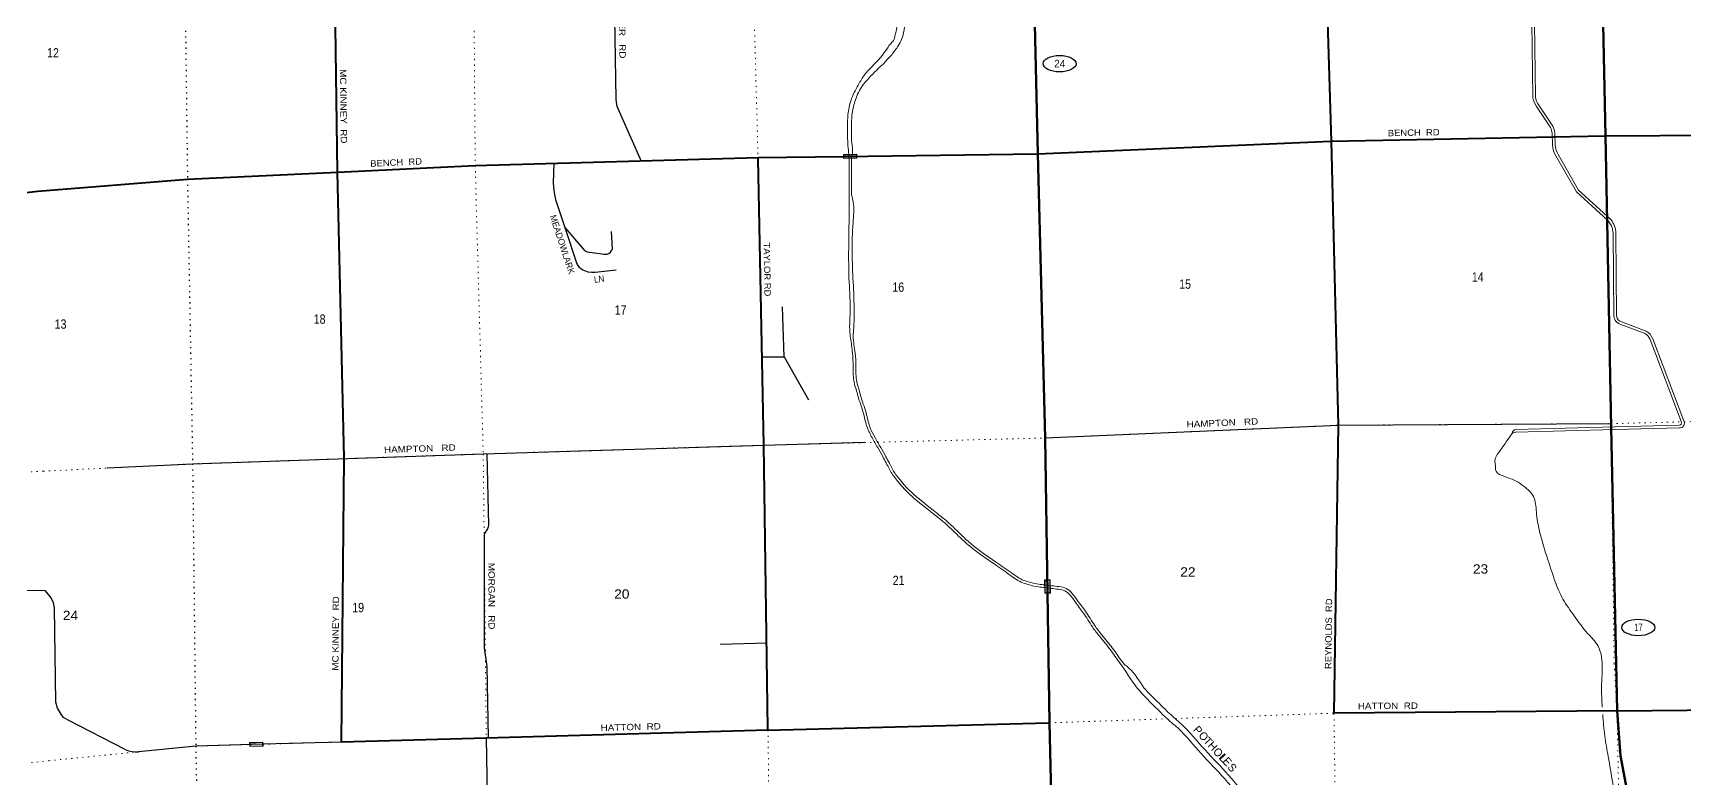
# Model space of a CAD drawing. Header units: feet. Extents: x 250644 to 505285, y -364975 to -177792.
# Drawn here: x 439955 to 470921, y -264814 to -250820 of the extents above; entities that cross this region are included whole.
import ezdxf
from ezdxf.enums import TextEntityAlignment as Align

# ---------------------------------------------------------------- set-up
doc = ezdxf.new("R2010")
doc.units = ezdxf.units.FT
doc.header["$LTSCALE"] = 70
doc.linetypes.add('DOTTED', pattern=[1.5, 0.3, -1.2])
for name, color, linetype, lineweight in [('17', 7, 'Continuous', 25), ('23', 7, 'Continuous', 70), ('26', 7, 'Continuous', 40), ('29', 7, 'Continuous', 25), ('31', 7, 'Continuous', 13), ('39', 7, 'Continuous', 13), ('59', 7, 'Continuous', 13), ('6', 7, 'DOTTED', 25), ('61', 7, 'Continuous', 13), ('7', 7, 'DOTTED', 13)]:
    doc.layers.add(name, color=color, linetype=linetype, lineweight=lineweight)
for name, color, linetype in [('27', 7, 'Continuous'), ('30', 7, 'Continuous'), ('41', 7, 'Continuous')]:
    doc.layers.add(name, color=color, linetype=linetype)

msp = doc.modelspace()

# ---------------------------------------------------------------- linework, layer by layer
at = {"layer": '17'}
for centre in [(459198.59, -251395.38), (470046.3, -261971.14)]:
    msp.add_ellipse(centre, major_axis=(309.24, -1), ratio=0.500121, dxfattribs=at)
at = {"layer": '23'}
msp.add_line((458791.84, -253085.97), (458663.09, -247791.36), dxfattribs=at)
for points in [[(469429.98, -252751.12), (469429.98, -252750.92), (469357.44, -249157.84), (469353.14, -248944.88)], [(469648.54, -263537.02), (469534.69, -258220.48), (469429.98, -252751.12)], [(459007.73, -263759.67), (458971.42, -261329.91), (458927.89, -258416.76), (458791.85, -253086.25), (458791.84, -253085.97)], [(459154.76, -270257.55), (459134.07, -269148.59), (459007.73, -263759.67)], [(470865.23, -267581.97), (470836.45, -267540.14), (470433.2, -266798.3), (470109.69, -266018.37), (469869.48, -265208.9), (469715.2, -264378.75), (469648.54, -263537.02)]]:
    msp.add_lwpolyline(points, dxfattribs=at)
at = {"layer": '26'}
msp.add_line((469648.54, -263537.02), (471687.65, -263513.26), dxfattribs=at)
for points in [[(464296.36, -252847.11), (464296.36, -252847.08), (464134.41, -247550.93)], [(445662.05, -253429.26), (445662.02, -253427.97), (445623.75, -250697.14)], [(458791.84, -253085.97), (464283.61, -252847.35), (464296.36, -252847.11)], [(464296.36, -252847.11), (469417.23, -252751.19), (469429.98, -252751.12), (471464.8, -252739.33)], [(469648.54, -263537.02), (464347.83, -263579.8), (464426.38, -258177.62), (464296.36, -252847.11)], [(445662.05, -253429.26), (448243.47, -253308.36), (453545.55, -253156.9), (455146.83, -253135.34)], [(453731.69, -263896.89), (453731.32, -263871.89), (453651.83, -258551.97), (453546.04, -253181.9), (453545.55, -253156.9)], [(455146.83, -253135.34), (458779.1, -253086.52), (458791.84, -253085.97)], [(440046.95, -253788.75), (442849.56, -253560.99), (445662.05, -253429.26)], [(453731.69, -263896.89), (448451.7, -264046.22), (445737.51, -264120.83), (445786.18, -258788.73), (445662.05, -253429.26)], [(436679.66, -254076.46), (437601.93, -254067.13), (437882.43, -254040.65), (438123.11, -254011.21), (440046.95, -253788.75)], [(453731.69, -263896.89), (458982.73, -263760.32), (459007.73, -263759.67)]]:
    msp.add_lwpolyline(points, dxfattribs=at)
at = {"layer": '29'}
for p, q in [((450826.76, -248817.61), (450880.35, -252060.61)), ((453616.64, -256897.28), (454037.88, -256893.4)), ((454037.88, -256893.4), (454492.79, -257701.83)), ((453714.02, -262268.83), (452836.01, -262290.01)), ((441684.09, -264263.21), (440612.82, -263713.26)), ((445737.51, -264120.83), (444262.86, -264161.67)), ((448451.7, -264046.22), (448488.68, -266219.58))]:
    msp.add_line(p, q, dxfattribs=at)
for points in [[(450880.35, -252060.61), (450895.12, -252168.8), (450907.47, -252205.88), (450965.11, -252350.06), (451356.28, -253223.38)], [(449716.16, -253265.62), (449707.23, -253631.21), (449715.47, -253771.27), (449727.82, -253849.54), (449748.41, -253944.29), (449925.46, -254471.58)], [(449925.46, -254471.58), (450254.86, -254858.81), (450295.01, -254902.06), (450341.33, -254924.72), (450481.33, -254945.32), (450663.53, -254967.97), (450720.14, -254965.92), (450750, -254955.61), (450781.91, -254928.84), (450807.64, -254893.82), (450814.85, -254867.05), (450798.38, -254541.61)], [(449925.46, -254471.58), (450147.81, -255151.29), (450167.37, -255184.24), (450192.07, -255211.02), (450220.9, -255237.79), (450264.13, -255264.57), (450352.66, -255297.53), (450427.8, -255307.83), (450492.65, -255305.76), (450888.96, -255262.52)], [(454037.88, -256893.4), (454004.22, -255959.76), (454006.22, -255957.73)], [(458927.89, -258416.76), (464426.38, -258177.62), (469534.26, -258148.03)], [(441342.92, -258976.7), (442945.47, -258901.79), (448403.03, -258715.26), (453651.83, -258551.97), (455534.11, -258498.34)], [(448462.5, -258712.17), (448490.07, -260049.29), (448486.47, -260082.24), (448481.32, -260100.78), (448472.06, -260121.38), (448461.24, -260139.92), (448428.3, -260189.36), (448417.5, -260209.95), (448410.3, -260235.69), (448409.4, -260293.02)], [(436969.31, -260003.85), (437228.33, -260044.64), (437311, -260072.21), (437379.89, -260104.37), (437467.15, -260159.51), (437784.06, -260366.27), (437875.91, -260421.41), (438119.33, -260527.09), (438358.16, -260651.15), (439239.97, -261161.16), (439354.79, -261211.71), (439469.61, -261243.87), (439598.21, -261266.84), (439680.88, -261271.44), (440191.24, -261280.89)], [(448409.4, -260293.02), (448413.56, -262353.87), (448463.85, -262703.77), (448485.84, -264042), (448485.84, -264042)], [(440612.82, -263713.26), (440528.74, -263658.01), (440466.98, -263579.74), (440413.45, -263484.99), (440380.51, -263369.64), (440355.8, -261602.38), (440339.33, -261507.63), (440294.04, -261412.88), (440191.26, -261281.61)], [(441684.09, -264263.21), (441742.39, -264285.2), (441813.42, -264300.65), (441870.03, -264303.74), (441933.27, -264301.97)], [(444262.86, -264161.67), (443004.94, -264196.51), (441933.27, -264301.97)]]:
    msp.add_lwpolyline(points, dxfattribs=at)
at = {"layer": '31'}
for p, q in [((444014.06, -264131.54), (444263.95, -264124.17)), ((444263.95, -264124.17), (444266.16, -264199.14))]:
    msp.add_line(p, q, dxfattribs=at)
msp.add_lwpolyline([(444266.16, -264199.14), (444016.27, -264206.51), (444014.06, -264131.54)], dxfattribs=at)
msp.add_lwpolyline([(444024.02, -264198.27), (444022.29, -264139.29), (444256.19, -264132.4), (444257.92, -264191.38)], close=True, dxfattribs=at)
at = {"layer": '39'}
for p, q in [((468033.33, -249003.56), (468069.25, -252018.18)), ((468083.33, -249002.96), (468119.25, -252017.58)), ((468138.64, -252198.91), (468398.66, -252590.77)), ((468180.3, -252171.26), (468443.11, -252567.33)), ((468434.74, -252699.33), (468437.58, -252922.9)), ((468483.71, -252697.95), (468487.58, -252922.92)), ((469575.42, -254577.49), (469590.63, -256129.1)), ((469625.42, -254577), (469640.63, -256128.61)), ((469716.14, -256285.35), (470173.33, -256459.81)), ((469733.97, -256238.64), (470191.16, -256413.1)), ((470270.44, -256571.95), (470850.24, -258110.22)), ((470317.23, -256554.32), (470897.03, -258092.59))]:
    msp.add_line(p, q, dxfattribs=at)
for points in [[(468501.82, -253126.61), (468887.59, -253798.59), (469394.23, -254264.65), (469484.71, -254351.77), (469509.59, -254383.45), (469541.4, -254434.5)], [(468545.18, -253101.72), (468926.95, -253766.73), (469533.91, -254319.64)], [(470814.47, -258178.85), (469611.22, -258210.34), (467752.52, -258258.98)], [(470815.78, -258228.83), (469610.43, -258260.37), (467753.83, -258308.96)]]:
    msp.add_lwpolyline(points, dxfattribs=at)
for centre, radius, start, end in [((468436.71, -251980.78), 369.35, 185.81102, 216.19686), ((468448.87, -251975.6), 332.28, 187.25736, 216.07394), ((468041.49, -252769.76), 399.51, 10.15397, 26.61729), ((467994.68, -252778.32), 495.59, 9.3326, 25.19704), ((468956.86, -252871.13), 521.86, 185.69354, 209.31182), ((468902.94, -252887.79), 416.85, 184.83441, 210.87804), ((469182.87, -254589.4), 442.72, 1.60491, 37.54066), ((469148.62, -254603.49), 427.59, 3.48604, 23.27905), ((469760.52, -256121.16), 170.08, 182.6743, 254.87302), ((469761.72, -256120.5), 121.36, 183.8334, 256.78342), ((470025.59, -256685.87), 270.06, 24.95034, 56.83289), ((470083.63, -256635.98), 247.46, 19.26764, 64.24425), ((470813.79, -258134.86), 43.99, 270.88281, 34.06008), ((470821.3, -258139.77), 89.23, 266.45274, 31.92576), ((467759.78, -258333.9), 75.27, 95.53374, 176.88609), ((467755.78, -258440.73), 131.78, 90.84834, 122.68225)]:
    msp.add_arc(centre, radius, start, end, dxfattribs=at)
for points in [[(456235.14, -250418.96), (456283.46, -250591.85), (456274.88, -250817.65), (456174.79, -251057.5), (456050.77, -251226.67), (455730.9, -251556.83), (455594.78, -251696.71), (455506.13, -251802.1), (455370.51, -252076), (455309.59, -252322.64), (455298.51, -252707), (455303.42, -252889.33), (455317.92, -253051.91), (455298.22, -253170.65)], [(456134.18, -250406.1), (456152.97, -250520.92), (456133.77, -250785.19), (456110.18, -250873.88)], [(456112.18, -250866.36), (456084.59, -250958.82), (456025.4, -251026.49), (456000.04, -251063.14), (455946.48, -251142.08), (455642.08, -251491.7), (455560.34, -251581.93), (455442.93, -251760.73), (455299.66, -252050.07), (455234.86, -252312.45), (455223.48, -252706.93), (455228.51, -252893.67), (455243.3, -253059.45), (455251.57, -253172.14)], [(455251.57, -253172.14), (455252.7, -253684.36), (455250.81, -254382.73), (455253.36, -255493.66), (455272.75, -256053.04), (455271.28, -256483.74), (455279.65, -256540.04), (455315.51, -256827.63), (455328.97, -257065.03), (455332.19, -257268.29), (455353.1, -257407.03), (455392.01, -257529.57), (455431.03, -257672.24), (455484.24, -257834.95), (455533.45, -258001.71), (455601.21, -258244.84), (455694.76, -258433.48), (455802.37, -258622.03), (455899.85, -258794.55), (455962.84, -258912.93), (456017.69, -259013.24), (456072.53, -259111.53), (456147.44, -259205.69), (456250.67, -259331.89), (456630.51, -259679.87), (456741.55, -259767.78), (456967.66, -259945.59), (457131.28, -260089.55), (457410.16, -260355.6), (457565.68, -260489.55), (457769.53, -260641.32), (457987.44, -260791), (458278.01, -260994.6), (458507.92, -261134.15), (458632.74, -261173.68), (458801.75, -261210.93), (458919.89, -261222.38)], [(455298.22, -253170.57), (455299.37, -253693.11), (455299.38, -253857.42)], [(455299.38, -253857.42), (455330.42, -253991.91), (455325.81, -254382.75), (455328.36, -255492.27), (455347.75, -256051.87), (455341.8, -256342.31)], [(455341.8, -256342.31), (455330.17, -256514.76), (455365.33, -256823.12), (455378.95, -257063.22), (455382.13, -257264.15), (455401.95, -257395.67), (455439.97, -257515.4), (455478.93, -257657.87), (455531.99, -257820.1), (455581.51, -257987.92), (455648.11, -258226.86), (455738.91, -258409.96), (455845.85, -258597.34), (455943.69, -258770.5), (456006.85, -258889.19), (456061.46, -258989.06), (456114.2, -259083.6), (456186.36, -259174.3), (456287.1, -259297.45), (456662.96, -259641.79), (456772.52, -259728.53), (456999.65, -259907.14), (457165.06, -260052.68), (457443.75, -260318.54), (457596.96, -260450.51), (457798.62, -260600.65), (458015.94, -260749.92), (458305.36, -260952.71), (458528.74, -261088.29), (458645.69, -261125.34), (458809.56, -261161.45), (458916.61, -261172)], [(467684.62, -258329.81), (467580.98, -258473.3), (467457.44, -258651.12), (467365.91, -258804.61), (467360.35, -258883.13), (467366.65, -258929.38), (467379.35, -259037.99), (467542.73, -259141.7), (467756.24, -259227), (467909.55, -259326.74), (468079.45, -259512.93), (468135.44, -259806.44), (468195.87, -260170.36), (468351.74, -260702.79), (468490.83, -261116.57), (468633.41, -261439.77), (468846.25, -261752.5), (469103.46, -262091.13), (469291.69, -262319.47), (469370.63, -262755.74), (469358.4, -263065.75), (469370.5, -263463.53)], [(458916.61, -261172), (459185.24, -261205.9), (459322.77, -261239.49), (459529.04, -261458.56), (459683.69, -261666.64), (459853.96, -261931.15), (459990.1, -262111.41), (460186.83, -262356.26), (460361.56, -262599.44), (460413.9, -262669.16)], [(458919.89, -261222.38), (459175.77, -261255.06), (459296.52, -261284.55), (459490.64, -261490.72), (459642.56, -261695.12), (459812.93, -261959.79), (459950.65, -262142.14), (460147.01, -262386.53), (460321.26, -262629.04), (460373.92, -262699.18)], [(460373.92, -262699.18), (460700.19, -263162.19), (460997.4, -263470.41), (461191.44, -263660.48), (461411.63, -263856.43), (461852.53, -264336.89), (462289.35, -264805.31), (462773.11, -265396.21), (463145.45, -265834.81), (463612.56, -266329.2), (464024.62, -266689.08), (464424.93, -267101.35), (464715.62, -267325.07), (464885.17, -267452.9)], [(460412.98, -262667.94), (460498.84, -262732.56), (460780.14, -263101.04), (461068.39, -263399.97), (461259.71, -263587.37), (461481.89, -263785.09), (461925.94, -264268.98), (462364.68, -264739.47), (462849.92, -265332.17), (463219.96, -265768.07), (463681.95, -266257.04), (464093.5, -266616.47), (464491.64, -267026.51), (464776.22, -267245.52), (464945.37, -267373.05)], [(469379.01, -263605.56), (469418.21, -264005.27), (469482.8, -264393.32), (469568.14, -264891.95), (469642.85, -265292.02), (469743.87, -265724.13), (469823.91, -266005.43), (469895.43, -266206.27), (470056.49, -266597.79), (470270.27, -267067.49), (470570.46, -267538.71), (470689.52, -267725.42)]]:
    msp.add_spline(points, degree=3, dxfattribs=at)
at = {"layer": '59'}
for points in [[(458920.5, -261330.28), (458916.6, -261080.31), (459021.58, -261078.68), (459025.48, -261328.65)], [(459013.7, -261086.79), (458924.71, -261088.18), (458928.37, -261322.16), (459017.36, -261320.77)]]:
    msp.add_lwpolyline(points, close=True, dxfattribs=at)
at = {"layer": '6'}
msp.add_lwpolyline([(442348.99, -224808.63), (442393.25, -226711.95), (442484.9, -232010.51), (442599.02, -237373.34), (442652.37, -242652), (442782, -248258.26), (442849.56, -253560.99), (442945.47, -258901.79), (443004.94, -264196.51), (443102.7, -269511.14), (443100.84, -270574.3)], dxfattribs=at)
at = {"layer": '61'}
for p, q in [((455146.67, -253098.44), (455396.65, -253094.82)), ((455396.65, -253094.82), (455397.73, -253169.82))]:
    msp.add_line(p, q, dxfattribs=at)
msp.add_lwpolyline([(455397.73, -253169.82), (455147.76, -253173.44), (455146.67, -253098.44)], dxfattribs=at)
msp.add_lwpolyline([(455155.63, -253165.32), (455154.78, -253106.31), (455388.77, -253102.93), (455389.62, -253161.94)], close=True, dxfattribs=at)
at = {"layer": '7'}
msp.add_line((470906.08, -258113.85), (471576.79, -258097.14), dxfattribs=at)
for points in [[(463804.43, -224382.61), (463854.71, -226207.38), (464000.78, -231533.8), (464068.26, -236824.46), (464164.46, -242213.56), (464127.8, -247563.17), (464289.75, -252859.32), (464419.77, -258189.86), (464341.22, -263592.04), (464392.36, -266960.25)], [(469154.76, -224273.24), (469185.51, -226043.55), (469301.55, -231390.27), (469365.12, -236699.06), (469442.99, -242048.01), (469229.98, -244762.19), (469321.95, -247400.13), (469429.98, -252750.92), (469534.69, -258220.48), (469594.35, -262644.23), (469648.54, -263537.02), (469752.86, -268940.16), (469785.61, -270041.59)], [(447927.77, -224699.79), (448008.87, -226570.74), (448074.43, -231875.49), (448202.25, -237175.85), (448228.06, -242555.3), (448203.71, -247947.11), (448243.47, -253308.36), (448394.03, -258715.26), (448451.7, -264046.22), (448506.68, -267722.23)], [(453286.36, -225593.91), (453294.88, -226419.37), (453364.61, -231750.26), (453440.22, -237056.96), (453518.31, -242442.14), (453401.45, -247822.41), (453545.55, -253156.9), (453651.83, -258551.97), (453731.69, -263896.89), (453803.71, -269274.06), (453803.93, -270364.38)], [(458655.82, -247696.64), (458791.85, -253086.25), (458927.89, -258416.76), (458967.69, -261080.13)], [(455397.23, -253131.96), (458791.85, -253086.25), (464296.36, -252847.08), (469429.98, -252750.92), (471464.8, -252739.33)], [(440046.94, -253788.75), (442849.56, -253560.99), (448243.47, -253308.36), (453545.55, -253156.9), (455147.99, -253135.32)], [(408621, -254512.58), (410286.57, -254471.98), (416213.76, -254424.81), (421575.88, -254359.67), (426957.54, -254268), (432313.92, -254120.64), (437600.01, -254071.19), (440046.95, -253788.75)], [(455791.83, -258497.13), (458927.89, -258416.76), (464426.38, -258177.62), (469534.26, -258148.03), (470852.12, -258115.2)], [(440148.09, -259040.19), (442945.47, -258901.79), (448394.03, -258715.26), (453651.83, -258551.97), (455733.05, -258498.64)], [(440148.09, -259040.19), (437570.86, -259177.46), (432341.87, -259362.25), (427024.04, -259526.86), (421657.5, -259668.42), (416306.1, -259765.47), (410367.64, -259754.63), (408715.77, -259811.81)], [(458971.34, -261324.53), (459007.73, -263759.67), (459134.07, -269148.59), (459154.73, -270257.55)], [(461369.18, -263680.13), (464347.83, -263579.8), (469648.54, -263537.02), (471687.65, -263513.26)], [(444265.06, -264161.74), (448451.7, -264046.22), (453731.69, -263896.89), (459007.73, -263759.67), (461217.87, -263685.22)], [(440252.69, -264471.34), (443004.94, -264196.51), (444015.61, -264168.62)], [(408810.42, -265104.45), (410451.19, -265059.32), (416394.74, -265025.86), (421710.87, -264971.76), (427048.24, -264780.61), (432453.64, -264766.76), (437732.29, -264745.6), (440252.69, -264471.34)]]:
    msp.add_lwpolyline(points, dxfattribs=at)

# ---------------------------------------------------------------- texts
at = {"layer": '17'}
msp.add_text('24', height=140, dxfattribs=at).set_placement((459201.49, -251463.69), align=Align.CENTER)
at = {"layer": '17', "width": 0.6}
msp.add_text('17', height=140, dxfattribs=at).set_placement((470049.21, -262039.45), align=Align.CENTER)
at = {"layer": '27'}
for s, rotation, width, p in [('MC KINNEY  RD', 270.803, 1.15, (445705, -251499.11)), ('BENCH  RD', 1.073, 1.1, (465352.05, -252757.29)), ('BENCH  RD', 2.682, 1.1, (446279.01, -253330.29)), ('TAYLOR RD', 271.129, 1.1, (453646.97, -254751.09)), ('MC KINNEY  RD', 89.477, 1.15, (445679.73, -262782)), ('REYNOLDS  RD', 89.167, 1.1, (464289.87, -262751.23)), ('HATTON  RD', 0.462, 1.15, (464788.62, -263506.24)), ('HATTON  RD', 1.62, 1.15, (450597.12, -263915.51))]:
    msp.add_text(s, height=120, rotation=rotation, dxfattribs=dict(at, width=width)).set_placement(p)
at = {"layer": '30'}
for s, rotation, width, p in [('THACKER   RD', 270.947, 1.15, (450926.23, -249995.41)), ('LN', 6.227, 0.95, (450476.12, -255505.64)), ('HAMPTON   RD', 2.49, 1.15, (461581.76, -258221.26)), ('HAMPTON   RD', 1.958, 1.15, (446536.58, -258699.01)), ('MORGAN   RD', 270.116, 1.15, (448490.34, -260758.66))]:
    msp.add_text(s, height=120, rotation=rotation, dxfattribs=dict(at, width=width)).set_placement(p)
msp.add_text('MEADOWLARK', height=120, rotation=288.114, dxfattribs=at).set_placement((449640.5, -254255.04))
at = {"layer": '41'}
for s, rotation, p in [('P', 312.68, (461735.3, -263949.25)), ('O', 312.404, (461842.79, -264061.64)), ('T', 312.404, (461922.51, -264154.97)), ('H', 313.242, (462013.9, -264247.68)), ('O', 313.242, (462115.91, -264366.63)), ('E', 312.759, (462286.3, -264538.11)), ('S', 310.636, (462377.39, -264649.02))]:
    msp.add_text(s, height=150, rotation=rotation, dxfattribs=at).set_placement(p, align=Align.CENTER)
at = {"layer": '41', "width": 2}
msp.add_text('L', height=150, rotation=312.759, dxfattribs=at).set_placement((462233.89, -264489.38), align=Align.CENTER)
at = {"layer": '7'}
for s, width, p in [('12', 0.85, (440217.64, -251279.25)), ('15', 0.85, (461440.04, -255618.16)), ('14', 0.85, (466927.01, -255483)), ('16', 0.85, (456063.14, -255674.54)), ('17', 0.85, (450859.24, -256102.83)), ('13', 0.85, (440360.17, -256367.59)), ('18', 0.85, (445217.08, -256273.81)), ('21', 0.85, (456069.4, -261175.04)), ('22', 1.1, (461459.86, -261017.03)), ('23', 1.1, (466945.69, -260961.12)), ('20', 1.1, (450848.32, -261430.69)), ('24', 1.1, (440513.89, -261831.82)), ('19', 0.85, (445938.61, -261684.73))]:
    msp.add_text(s, height=175, dxfattribs=dict(at, width=width)).set_placement(p)

doc.saveas('drawing.dxf')
